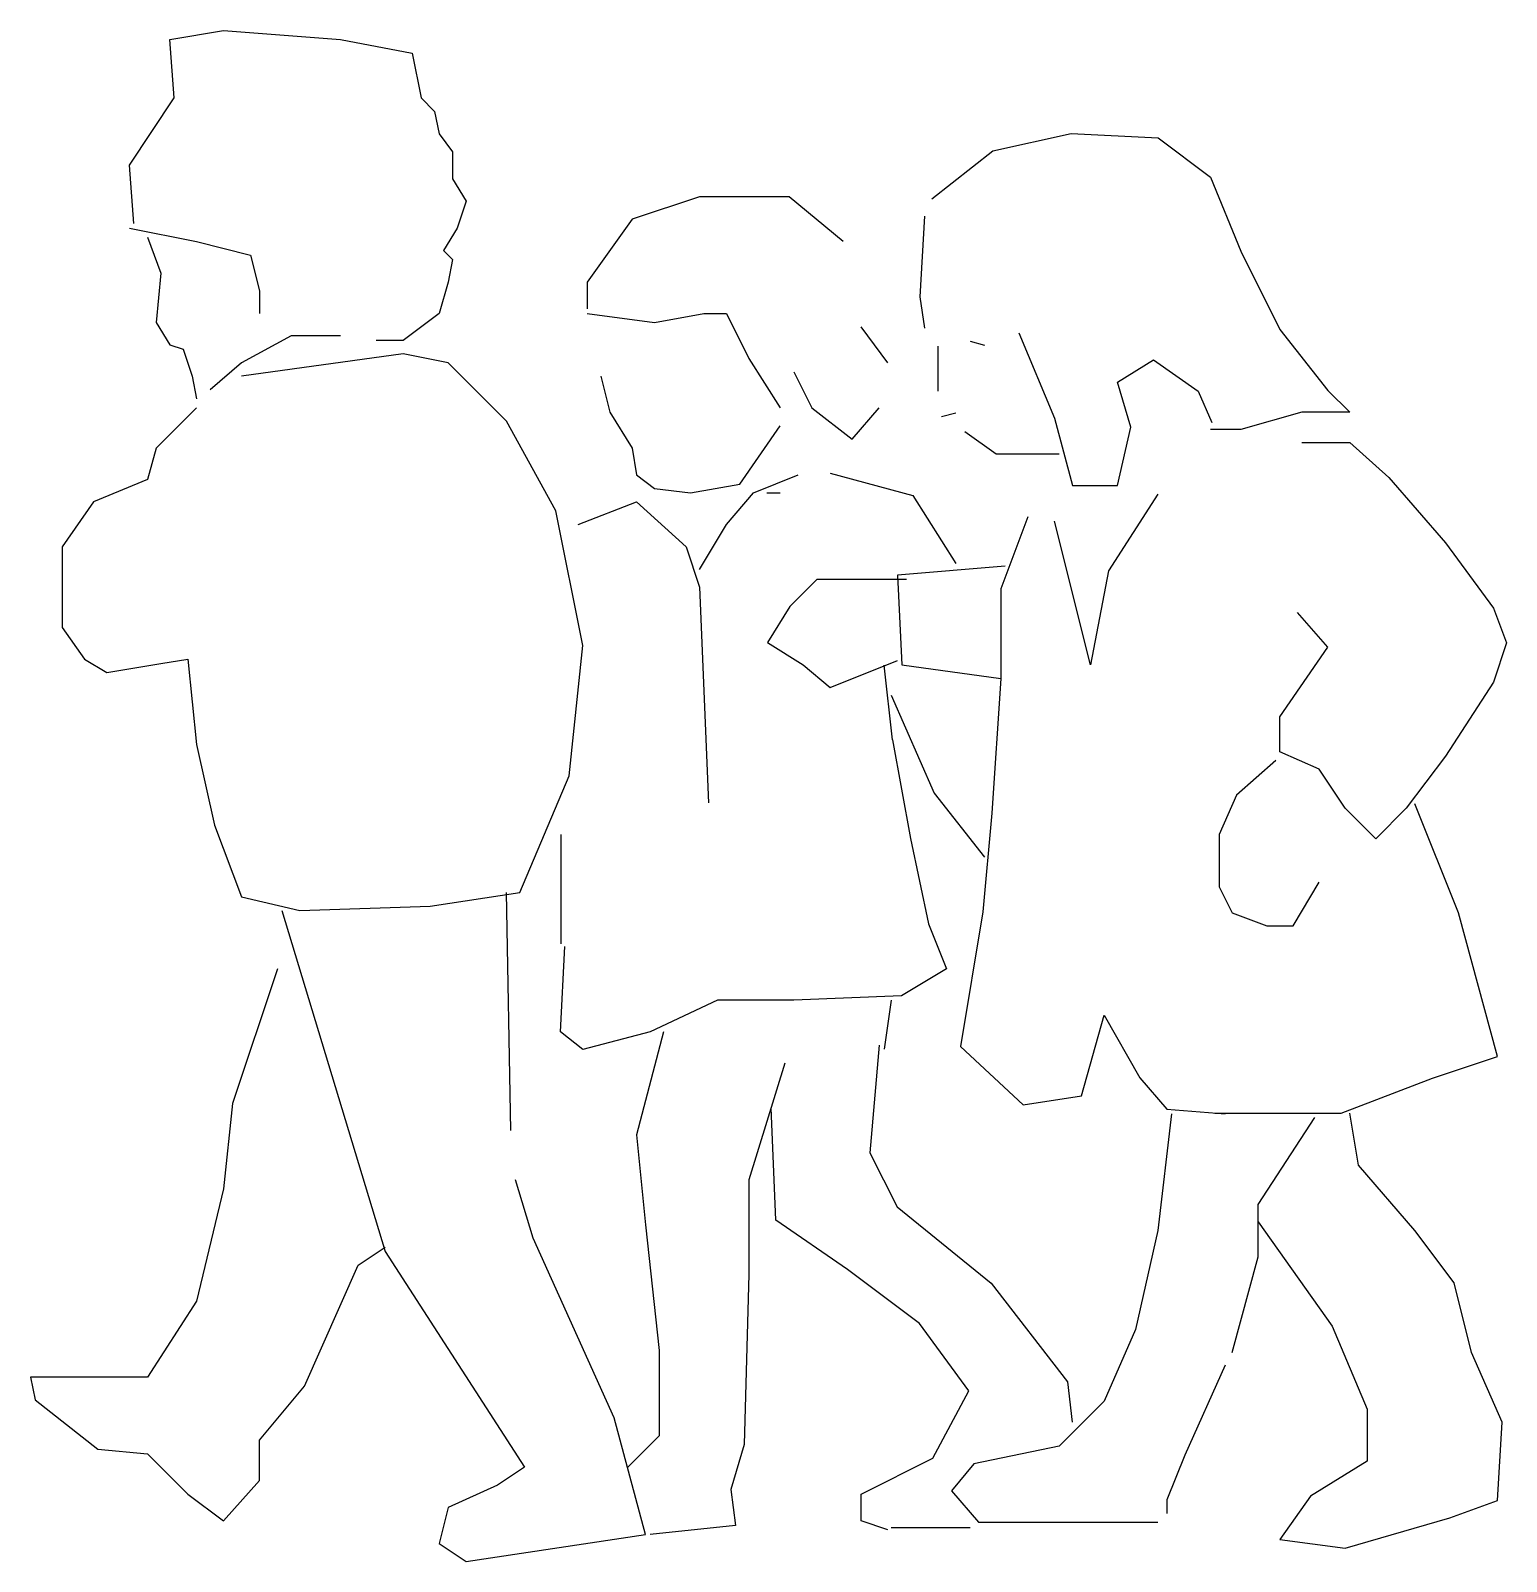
# Model space of a CAD drawing. Header units: millimetres. Extents: x -1538.76 to -1537.65, y 1850.68 to 1851.83.
import ezdxf

# ---------------------------------------------------------------- set-up
doc = ezdxf.new("R2010")
doc.units = ezdxf.units.MM
doc.header["$LTSCALE"] = 10
doc.layers.add('Humanos', color=2, linetype='Continuous')

msp = doc.modelspace()

# ---------------------------------------------------------------- linework, layer by layer
at = {"layer": 'Humanos'}
for p, q in [((-1538.655, 1851.8183), (-1538.6146, 1851.825)), ((-1538.6146, 1851.825), (-1538.527, 1851.8183)), ((-1538.6516, 1851.7745), (-1538.655, 1851.8183)), ((-1538.527, 1851.8183), (-1538.4731, 1851.8082)), ((-1538.4731, 1851.8082), (-1538.4664, 1851.7745)), ((-1538.6853, 1851.724), (-1538.6516, 1851.7745)), ((-1538.4664, 1851.7745), (-1538.4563, 1851.7644)), ((-1538.4563, 1851.7644), (-1538.4529, 1851.7475)), ((-1538.4529, 1851.7475), (-1538.4428, 1851.7341)), ((-1538.0375, 1851.7347), (-1537.9787, 1851.7477)), ((-1537.9787, 1851.7477), (-1537.9134, 1851.7445)), ((-1537.9134, 1851.7445), (-1537.8742, 1851.7151)), ((-1538.4428, 1851.7341), (-1538.4428, 1851.7139)), ((-1538.0832, 1851.6988), (-1538.0375, 1851.7347)), ((-1538.6819, 1851.6802), (-1538.6853, 1851.724)), ((-1538.4428, 1851.7139), (-1538.4327, 1851.697)), ((-1537.8742, 1851.7151), (-1537.8513, 1851.6596)), ((-1538.4327, 1851.697), (-1538.4394, 1851.6768)), ((-1538.2575, 1851.7004), (-1538.3081, 1851.6836)), ((-1538.1902, 1851.7004), (-1538.2575, 1851.7004)), ((-1538.1498, 1851.6667), (-1538.1902, 1851.7004)), ((-1538.3081, 1851.6836), (-1538.3417, 1851.6364)), ((-1538.0887, 1851.6859), (-1538.0921, 1851.6253)), ((-1538.6853, 1851.6768), (-1538.6348, 1851.6667)), ((-1538.4394, 1851.6768), (-1538.4495, 1851.66)), ((-1538.6718, 1851.6701), (-1538.6617, 1851.6431)), ((-1538.6348, 1851.6667), (-1538.5943, 1851.6566)), ((-1538.5943, 1851.6566), (-1538.5876, 1851.6297)), ((-1538.4495, 1851.66), (-1538.4428, 1851.6532)), ((-1538.4428, 1851.6532), (-1538.4462, 1851.6364)), ((-1537.8513, 1851.6596), (-1537.822, 1851.6008)), ((-1538.6617, 1851.6431), (-1538.6651, 1851.6061)), ((-1538.5876, 1851.6297), (-1538.5876, 1851.6128)), ((-1538.4462, 1851.6364), (-1538.4529, 1851.6128)), ((-1538.3417, 1851.6364), (-1538.3417, 1851.6162)), ((-1538.0921, 1851.6253), (-1538.0887, 1851.6017)), ((-1538.6651, 1851.6061), (-1538.655, 1851.5892)), ((-1538.4529, 1851.6128), (-1538.4798, 1851.5926)), ((-1538.3417, 1851.6128), (-1538.2912, 1851.6061)), ((-1538.2912, 1851.6061), (-1538.2542, 1851.6128)), ((-1538.2542, 1851.6128), (-1538.2373, 1851.6128)), ((-1538.2373, 1851.6128), (-1538.2205, 1851.5791)), ((-1538.564, 1851.596), (-1538.6011, 1851.5758)), ((-1538.527, 1851.596), (-1538.564, 1851.596)), ((-1538.4798, 1851.5926), (-1538.5, 1851.5926)), ((-1538.1161, 1851.5758), (-1538.1363, 1851.6027)), ((-1538.0544, 1851.5919), (-1538.0437, 1851.5891)), ((-1538.018, 1851.5983), (-1537.9911, 1851.5343)), ((-1537.822, 1851.6008), (-1537.786, 1851.5551)), ((-1538.655, 1851.5892), (-1538.6449, 1851.5859)), ((-1538.6449, 1851.5859), (-1538.6381, 1851.5657)), ((-1538.4798, 1851.5825), (-1538.6011, 1851.5657)), ((-1538.4462, 1851.5758), (-1538.4798, 1851.5825)), ((-1538.0786, 1851.5882), (-1538.0786, 1851.5545)), ((-1538.6011, 1851.5758), (-1538.6247, 1851.5556)), ((-1538.4024, 1851.532), (-1538.4462, 1851.5758)), ((-1538.2205, 1851.5791), (-1538.1969, 1851.5421)), ((-1538.1868, 1851.569), (-1538.1733, 1851.5421)), ((-1537.9439, 1851.5613), (-1537.917, 1851.5781)), ((-1537.917, 1851.5781), (-1537.8833, 1851.5545)), ((-1538.6381, 1851.5657), (-1538.6348, 1851.5488)), ((-1538.3316, 1851.5657), (-1538.3249, 1851.5387)), ((-1537.9338, 1851.5276), (-1537.9439, 1851.5613)), ((-1537.8833, 1851.5545), (-1537.8732, 1851.531)), ((-1537.786, 1851.5551), (-1537.7697, 1851.5387)), ((-1538.6348, 1851.5421), (-1538.6651, 1851.5118)), ((-1538.3249, 1851.5387), (-1538.3081, 1851.5118)), ((-1538.1733, 1851.5421), (-1538.143, 1851.5185)), ((-1538.143, 1851.5185), (-1538.1228, 1851.5421)), ((-1538.076, 1851.5354), (-1538.0652, 1851.5382)), ((-1537.9911, 1851.5343), (-1537.9776, 1851.4838)), ((-1537.8056, 1851.5387), (-1537.8513, 1851.5257)), ((-1537.7697, 1851.5387), (-1537.8056, 1851.5387)), ((-1538.3653, 1851.4646), (-1538.4024, 1851.532)), ((-1538.2272, 1851.4848), (-1538.1969, 1851.5286)), ((-1538.0584, 1851.5242), (-1538.0349, 1851.5074)), ((-1537.9439, 1851.4838), (-1537.9338, 1851.5276)), ((-1537.8513, 1851.5257), (-1537.8742, 1851.5257)), ((-1538.6651, 1851.5118), (-1538.6718, 1851.4882)), ((-1538.3081, 1851.5118), (-1538.3047, 1851.4916)), ((-1537.8056, 1851.5159), (-1537.7697, 1851.5159)), ((-1537.7697, 1851.5159), (-1537.7403, 1851.4897)), ((-1538.0349, 1851.5074), (-1537.9877, 1851.5074)), ((-1538.6718, 1851.4882), (-1538.7122, 1851.4714)), ((-1538.3047, 1851.4916), (-1538.2912, 1851.4815)), ((-1538.2171, 1851.4781), (-1538.1834, 1851.4916)), ((-1538.1594, 1851.493), (-1538.0975, 1851.4761)), ((-1537.7403, 1851.4897), (-1537.6978, 1851.4407)), ((-1538.2912, 1851.4815), (-1538.2643, 1851.4781)), ((-1538.2643, 1851.4781), (-1538.2272, 1851.4848)), ((-1538.2373, 1851.4545), (-1538.2171, 1851.4781)), ((-1538.207, 1851.4781), (-1538.1969, 1851.4781)), ((-1537.9776, 1851.4838), (-1537.9439, 1851.4838)), ((-1537.9136, 1851.4771), (-1537.9507, 1851.4198)), ((-1538.7122, 1851.4714), (-1538.7358, 1851.4377)), ((-1538.3485, 1851.4545), (-1538.3047, 1851.4714)), ((-1538.3047, 1851.4714), (-1538.2676, 1851.4377)), ((-1538.0975, 1851.4761), (-1538.0652, 1851.4252)), ((-1538.3451, 1851.3636), (-1538.3653, 1851.4646)), ((-1538.2575, 1851.4208), (-1538.2373, 1851.4545)), ((-1538.0113, 1851.4602), (-1538.0315, 1851.4063)), ((-1537.9641, 1851.3491), (-1537.9911, 1851.4569)), ((-1538.7358, 1851.4377), (-1538.7358, 1851.3771)), ((-1538.2676, 1851.4377), (-1538.2575, 1851.4074)), ((-1537.6978, 1851.4407), (-1537.6619, 1851.3918)), ((-1538.0281, 1851.4232), (-1538.109, 1851.4165)), ((-1537.9507, 1851.4198), (-1537.9641, 1851.3491)), ((-1538.1696, 1851.4131), (-1538.1898, 1851.3929)), ((-1538.1022, 1851.4131), (-1538.1696, 1851.4131)), ((-1538.109, 1851.4165), (-1538.1056, 1851.3491)), ((-1538.2575, 1851.4074), (-1538.2508, 1851.2457)), ((-1538.0315, 1851.4063), (-1538.0315, 1851.339)), ((-1538.1898, 1851.3929), (-1538.2066, 1851.3659)), ((-1537.786, 1851.3624), (-1537.8089, 1851.3885)), ((-1537.6619, 1851.3918), (-1537.6521, 1851.3656)), ((-1538.7358, 1851.3771), (-1538.719, 1851.3535)), ((-1538.3552, 1851.2659), (-1538.3451, 1851.3636)), ((-1538.2066, 1851.3659), (-1538.1797, 1851.3491)), ((-1537.822, 1851.3101), (-1537.786, 1851.3624)), ((-1537.6521, 1851.3656), (-1537.6619, 1851.3362)), ((-1538.719, 1851.3535), (-1538.7021, 1851.3434)), ((-1538.6617, 1851.3501), (-1538.6415, 1851.3535)), ((-1538.6415, 1851.3535), (-1538.6348, 1851.2895)), ((-1538.1595, 1851.3322), (-1538.109, 1851.3525)), ((-1538.7021, 1851.3434), (-1538.6617, 1851.3501)), ((-1538.1797, 1851.3491), (-1538.1595, 1851.3322)), ((-1538.1127, 1851.2929), (-1538.119, 1851.3489)), ((-1538.1056, 1851.3491), (-1538.0315, 1851.339)), ((-1538.0315, 1851.339), (-1538.0382, 1851.2379)), ((-1537.6619, 1851.3362), (-1537.6978, 1851.2807)), ((-1538.1136, 1851.3263), (-1538.0814, 1851.2529)), ((-1537.822, 1851.284), (-1537.822, 1851.3101)), ((-1538.6348, 1851.2895), (-1538.6213, 1851.2289)), ((-1538.1127, 1851.2929), (-1538.0992, 1851.2188)), ((-1537.7926, 1851.2709), (-1537.822, 1851.284)), ((-1537.8252, 1851.2774), (-1537.8546, 1851.2513)), ((-1537.773, 1851.2415), (-1537.7926, 1851.2709)), ((-1537.6978, 1851.2807), (-1537.7272, 1851.2415)), ((-1538.3923, 1851.1783), (-1538.3552, 1851.2659)), ((-1538.0814, 1851.2529), (-1538.0437, 1851.2048)), ((-1537.8546, 1851.2513), (-1537.8677, 1851.2219)), ((-1538.0382, 1851.2379), (-1538.045, 1851.1638)), ((-1537.7501, 1851.2187), (-1537.773, 1851.2415)), ((-1537.7272, 1851.2415), (-1537.7501, 1851.2187)), ((-1537.6881, 1851.1631), (-1537.7207, 1851.2448)), ((-1538.6213, 1851.2289), (-1538.6011, 1851.175)), ((-1538.3612, 1851.1398), (-1538.3612, 1851.2218)), ((-1538.0992, 1851.2188), (-1538.0858, 1851.1548)), ((-1537.8677, 1851.2219), (-1537.8677, 1851.1827)), ((-1538.4596, 1851.1682), (-1538.3923, 1851.1783)), ((-1538.399, 1850.9998), (-1538.4024, 1851.1783)), ((-1537.8677, 1851.1827), (-1537.8579, 1851.1631)), ((-1537.8122, 1851.1533), (-1537.7926, 1851.186)), ((-1538.6011, 1851.175), (-1538.5573, 1851.1649)), ((-1538.5573, 1851.1649), (-1538.4596, 1851.1682)), ((-1538.5708, 1851.1649), (-1538.4933, 1850.9089)), ((-1538.045, 1851.1638), (-1538.0618, 1851.0628)), ((-1537.8579, 1851.1631), (-1537.8318, 1851.1533)), ((-1537.6587, 1851.0554), (-1537.6881, 1851.1631)), ((-1538.0858, 1851.1548), (-1538.0723, 1851.1211)), ((-1537.8318, 1851.1533), (-1537.8122, 1851.1533)), ((-1538.3619, 1851.0739), (-1538.3586, 1851.1379)), ((-1538.5741, 1851.1211), (-1538.6078, 1851.02)), ((-1538.0723, 1851.1211), (-1538.106, 1851.1009)), ((-1538.106, 1851.1009), (-1538.1868, 1851.0975)), ((-1538.2441, 1851.0975), (-1538.2946, 1851.0739)), ((-1538.1868, 1851.0975), (-1538.2441, 1851.0975)), ((-1538.1136, 1851.0975), (-1538.119, 1851.0607)), ((-1537.9709, 1851.0258), (-1537.954, 1851.0864)), ((-1537.954, 1851.0864), (-1537.9271, 1851.0392)), ((-1538.3451, 1851.0605), (-1538.3619, 1851.0739)), ((-1538.2946, 1851.0739), (-1538.3451, 1851.0605)), ((-1538.2845, 1851.0739), (-1538.3047, 1850.9965)), ((-1538.1228, 1851.0638), (-1538.1296, 1850.983)), ((-1538.0618, 1851.0628), (-1538.0146, 1851.019)), ((-1537.7076, 1851.039), (-1537.6587, 1851.0554)), ((-1538.1935, 1851.0504), (-1538.2205, 1850.9628)), ((-1537.9271, 1851.0392), (-1537.9069, 1851.0157)), ((-1537.7762, 1851.0129), (-1537.7076, 1851.039)), ((-1538.6078, 1851.02), (-1538.6146, 1850.956)), ((-1538.0146, 1851.019), (-1537.9709, 1851.0258)), ((-1538.2003, 1850.9325), (-1538.2037, 1851.0167)), ((-1537.9035, 1851.0123), (-1537.9136, 1850.9247)), ((-1537.9069, 1851.0157), (-1537.8631, 1851.0123)), ((-1537.8709, 1851.0129), (-1537.7762, 1851.0129)), ((-1537.8383, 1850.9443), (-1537.7958, 1851.0096)), ((-1537.7632, 1850.9737), (-1537.7697, 1851.0129)), ((-1538.3047, 1850.9965), (-1538.298, 1850.9291)), ((-1538.1296, 1850.983), (-1538.1093, 1850.9426)), ((-1537.7207, 1850.9247), (-1537.7632, 1850.9737)), ((-1538.3822, 1850.919), (-1538.3956, 1850.9628)), ((-1538.2205, 1850.9628), (-1538.2205, 1850.8921)), ((-1538.6146, 1850.956), (-1538.6348, 1850.8718)), ((-1538.1093, 1850.9426), (-1538.0386, 1850.8853)), ((-1537.8383, 1850.9051), (-1537.8383, 1850.9443)), ((-1538.298, 1850.9291), (-1538.2879, 1850.8348)), ((-1538.1464, 1850.8954), (-1538.2003, 1850.9325)), ((-1537.8383, 1850.9312), (-1537.7828, 1850.8529)), ((-1538.3215, 1850.7843), (-1538.3822, 1850.919)), ((-1537.9136, 1850.9247), (-1537.9304, 1850.8506)), ((-1537.6913, 1850.8855), (-1537.7207, 1850.9247)), ((-1538.5135, 1850.8988), (-1538.4933, 1850.9123)), ((-1538.4933, 1850.9089), (-1538.3889, 1850.7472)), ((-1537.8579, 1850.8333), (-1537.8383, 1850.9051)), ((-1538.5539, 1850.8079), (-1538.5135, 1850.8988)), ((-1538.2205, 1850.8921), (-1538.2239, 1850.7641)), ((-1538.0925, 1850.855), (-1538.1464, 1850.8954)), ((-1538.0386, 1850.8853), (-1537.9814, 1850.8112)), ((-1537.6783, 1850.8333), (-1537.6913, 1850.8855)), ((-1538.6348, 1850.8718), (-1538.6718, 1850.8146)), ((-1538.0555, 1850.8045), (-1538.0925, 1850.855)), ((-1537.9304, 1850.8506), (-1537.954, 1850.7967)), ((-1537.7828, 1850.8529), (-1537.7566, 1850.7908)), ((-1538.2879, 1850.8348), (-1538.2879, 1850.7708)), ((-1537.8631, 1850.8237), (-1537.8934, 1850.7563)), ((-1537.6554, 1850.781), (-1537.6783, 1850.8333)), ((-1538.7594, 1850.8146), (-1538.756, 1850.7977)), ((-1538.6718, 1850.8146), (-1538.7594, 1850.8146)), ((-1537.9814, 1850.8112), (-1537.978, 1850.7809)), ((-1538.5876, 1850.7674), (-1538.5539, 1850.8079)), ((-1538.0824, 1850.754), (-1538.0555, 1850.8045)), ((-1538.756, 1850.7977), (-1538.7089, 1850.7607)), ((-1537.954, 1850.7967), (-1537.9877, 1850.763)), ((-1537.7566, 1850.7908), (-1537.7566, 1850.7516)), ((-1538.298, 1850.6967), (-1538.3215, 1850.7843)), ((-1537.6587, 1850.7222), (-1537.6554, 1850.781)), ((-1538.5876, 1850.7371), (-1538.5876, 1850.7674)), ((-1538.2879, 1850.7708), (-1538.3114, 1850.7472)), ((-1538.7089, 1850.7607), (-1538.6718, 1850.7573)), ((-1538.6718, 1850.7573), (-1538.6415, 1850.727)), ((-1538.2239, 1850.7641), (-1538.234, 1850.7304)), ((-1538.1363, 1850.727), (-1538.0824, 1850.754)), ((-1537.9877, 1850.763), (-1538.0517, 1850.7496)), ((-1537.8934, 1850.7563), (-1537.9069, 1850.7226)), ((-1538.3889, 1850.7472), (-1538.4091, 1850.7338)), ((-1538.0517, 1850.7496), (-1538.0685, 1850.7294)), ((-1537.7566, 1850.7516), (-1537.7991, 1850.7255)), ((-1538.6146, 1850.7068), (-1538.5876, 1850.7371)), ((-1538.4091, 1850.7338), (-1538.4462, 1850.7169)), ((-1538.234, 1850.7304), (-1538.2306, 1850.7034)), ((-1538.6415, 1850.727), (-1538.6146, 1850.7068)), ((-1538.1363, 1850.7068), (-1538.1363, 1850.727)), ((-1538.0685, 1850.7294), (-1538.0483, 1850.7058)), ((-1537.9069, 1850.7226), (-1537.9069, 1850.7125)), ((-1537.7991, 1850.7255), (-1537.822, 1850.6928)), ((-1537.6946, 1850.7092), (-1537.6587, 1850.7222)), ((-1538.4462, 1850.7169), (-1538.4529, 1850.69)), ((-1537.773, 1850.6863), (-1537.6946, 1850.7092)), ((-1538.4327, 1850.6765), (-1538.298, 1850.6967)), ((-1538.2306, 1850.7034), (-1538.2946, 1850.6967)), ((-1538.1161, 1850.7001), (-1538.1363, 1850.7068)), ((-1538.1136, 1850.7019), (-1538.0544, 1850.7019)), ((-1538.0483, 1850.7058), (-1537.9641, 1850.7058)), ((-1537.9641, 1850.7058), (-1537.9136, 1850.7058)), ((-1538.4529, 1850.69), (-1538.4327, 1850.6765)), ((-1537.822, 1850.6928), (-1537.773, 1850.6863))]:
    msp.add_line(p, q, dxfattribs=at)

doc.saveas('drawing.dxf')
